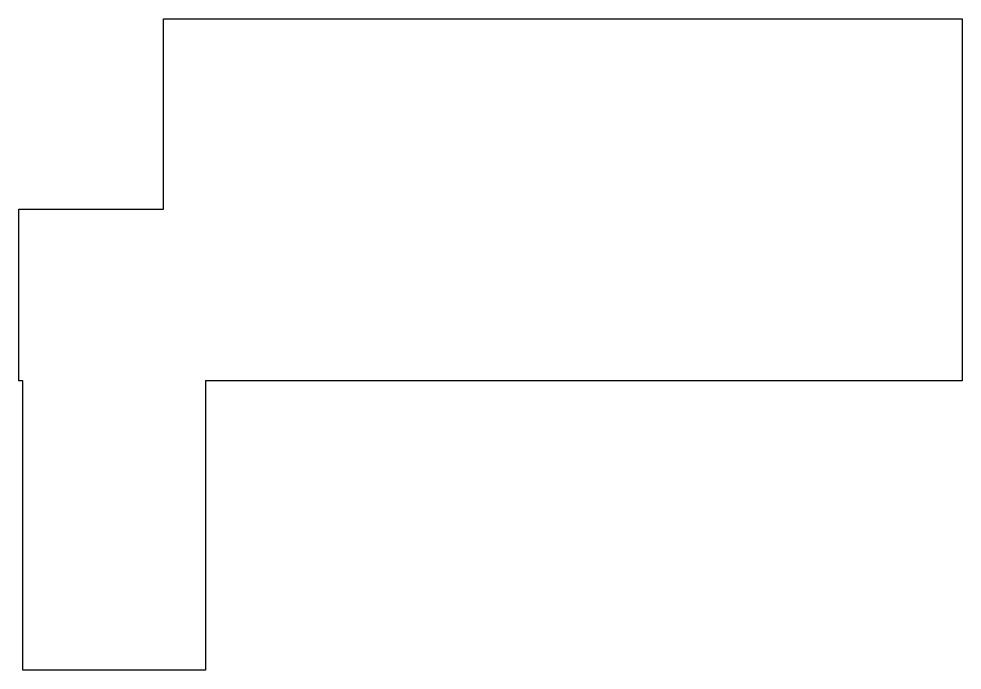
# Model space of a CAD drawing. Header units: millimetres. Extents: x 139.3 to 188.8, y 35.8 to 70.
import ezdxf

# ---------------------------------------------------------------- set-up
doc = ezdxf.new("R2010")
doc.units = ezdxf.units.MM
doc.layers.get('0').update_dxf_attribs({"linetype": 'CONTINUOUS'})

msp = doc.modelspace()

# ---------------------------------------------------------------- linework, layer by layer
msp.add_lwpolyline([(188.837, 51), (149.078, 51), (149.078, 35.8), (139.478, 35.8), (139.478, 51), (139.278, 51), (139.278, 60.01), (146.875, 60.01), (146.875, 70), (188.837, 70)], close=True)

doc.saveas('drawing.dxf')
